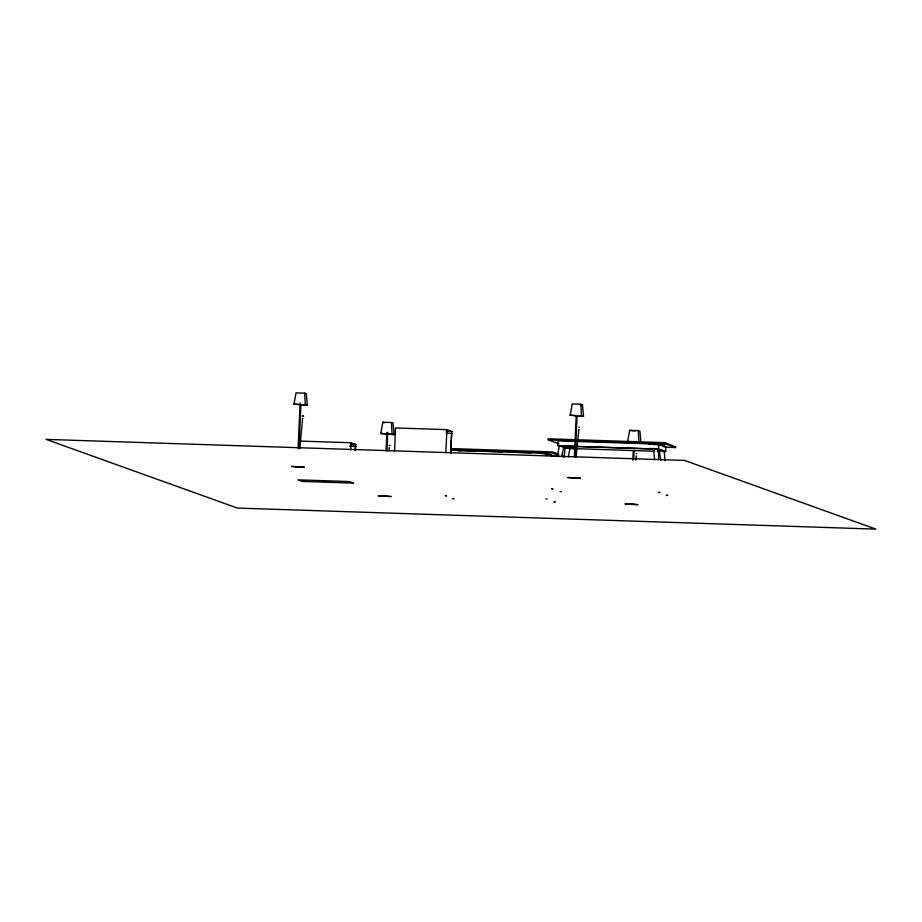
<?xml version="1.0" encoding="UTF-8"?>
<svg xmlns="http://www.w3.org/2000/svg" width="922" height="922" viewBox="0 0 922 922"><rect width="100%" height="100%" fill="white"/><g stroke="black" fill="none" stroke-linecap="round" stroke-linejoin="round"><path stroke-width="1.38" d="M298.117 448.369L300.099 402.995M298.959 448.415L300.883 404.447M299.293 448.242L299.535 442.491M299.754 448.933L302.554 419.153M350.625 449.936L350.936 442.756L299.604 441.062M355.189 450.489L355.927 444.542L350.936 442.756M355.385 450.558L355.443 446.34M386.088 450.789L386.894 432.36M386.929 450.835L387.736 432.395M394.558 450.939L395.561 427.946L446.893 429.64L451.884 431.427L451.803 433.375L446.098 433.179M445.891 452.633L446.893 429.64M450.489 452.621L451.803 433.375M450.777 453.67L451.538 433.294M546.515 455.652L546.619 453.301L450.927 450.143M665.407 447.228L675.48 447.562L675.63 446.928L664.946 442.664L548.348 438.814L548.302 439.921L558.882 443.724M561.648 456.54L562.408 456.563L562.455 455.514L561.694 455.491M565.693 448.288L563.745 447.032L576.469 448.092L576.573 445.891M567.399 445.603L563.261 446.317M564.137 447.17L573.738 448.553L564.114 447.723M574.418 456.609L576.215 415.488M575.27 456.655L577.057 415.522M576.054 457.254L578.762 430.205M632.849 460.32L633.287 450.385M633.76 458.937L634.129 450.432M649.491 448.311L653.733 449.221M653.836 450.639L653.928 448.438M658.631 449.118L658.85 444.162L557.914 440.831L557.695 445.787L658.631 449.118L665.672 451.642L665.891 446.686L658.85 444.162M664.9 443.77L664.946 442.664L664.9 443.77L648.927 443.828L664.9 443.77L675.48 447.562L675.526 446.467M389.015 450.766L389.188 448.484M635.707 460.009L636.318 456.632M564.022 457.45L565.278 447.562M575.086 445.799L574.498 445.741M575.328 445.787L574.394 445.729M294.003 404.124L296.02 392.876L304.709 393.152L306.288 393.729L307.314 405.231L294.003 404.124L307.314 405.231M380.786 433.49L382.814 422.241L391.493 422.518L393.083 423.094L394.109 434.596L380.786 433.49L394.109 434.596M570.188 415.2L572.205 403.951L580.883 404.239L582.474 404.804L583.499 416.306L570.188 415.2L583.499 416.306M629.634 430.344L627.617 441.592L638.877 441.961L638.324 430.632L629.634 430.344L634.947 431.035M557.337 456.54L559.412 445.384M568.298 456.955L570.245 447.228M561.521 456.551L564.368 445.672M561.36 491.726L560.161 491.61M562.443 456.482L562.455 455.514M452.506 498.525L454.027 498.871L453.451 498.479M548.348 438.814L548.302 439.921L664.105 443.736L649.007 443.828M569.934 446.052C569.404 448.034 571.559 445.822 569.761 445.971M570.073 446.963L570.038 445.948L570.222 446.997M555.459 501.833L553.984 502.179L554.687 501.822M658.815 492.221L658.366 492.636L660.025 492.267M667.689 495.206L666.214 495.483L666.986 495.206M547.161 499.033L546.02 498.952M636.261 455.998L636.434 456.033M563.492 445.937L567.249 445.775M457.324 450.604L459.928 450.501M459.387 450.685L462.176 450.57M657.617 450.489L661.397 450.339M658.953 450.616L663.079 450.443L657.559 451.215M579.984 404.723L582.474 404.804M446.179 431.242L451.884 431.427M663.045 446.594L665.891 446.686M558.986 445.879L657.882 449.141L664.589 451.55M573.761 448L576.469 448.092M569.001 448.461L654.758 451.227M657.144 451.365L660.383 451.411M662.837 451.55L665.672 451.642M350.222 444.358L355.927 444.542M450.501 448.553L552.428 451.918L558.686 454.166M349.899 446.225L355.569 446.409M350.141 446.294L355.834 446.478M450.455 449.59L552.382 452.967L558.651 455.214M457.277 450.409L475.118 450.996M486.62 451.377L502.444 451.907M513.946 452.287L531.199 452.852M541.733 453.198L545.709 453.336L550.203 454.949M550.422 455.606L553.304 455.699L546.619 453.301M553.039 456.252L558.778 456.448M353.564 483.116L302.301 481.434L297.91 479.855L349.242 481.549L353.633 483.116M389.119 447.896L389.58 447.942M652.154 444.185L660.071 444.888L658.101 444.185M651.381 448.588L654.205 448.818M541.79 453.405L547.576 454.004M636.722 453.659L636.364 453.612M302.6 418.565L302.889 418.565M578.682 429.629L579.108 429.652M389.614 445.453L389.003 445.43L389.96 445.499M578.924 427.22L579.35 427.209M551.817 488.533L552.97 489.167L551.529 488.833M638.324 430.632L639.903 431.196L640.928 442.71M660.993 445.222L662.849 445.891M663.275 446.041L664.808 446.594M562.385 447.47L564.737 448.311M550.618 455.088L552.082 455.618M382.814 422.241L384.393 422.806M445.891 495.621L446.594 496.036L445.119 495.633M658.181 444.911L657.905 444.473A2.489 0.899 -9 0 0 655.784 444.266L654.493 444.554A2.674 0.968 -9 0 0 653.952 444.773M659.23 450.466L660.763 460.308M653.421 448.392L654.689 459.79M664.186 450.754L665.016 460.758M580.883 404.239L581.436 415.568M391.493 422.518L392.046 433.859M304.709 393.152L305.263 404.493M658.343 449.221L658.746 459.283M541.848 453.67A2.512 0.784 -9.1 0 1 542.378 453.486L543.6 453.232A2.374 0.738 -9.1 0 1 545.57 453.37L545.778 453.728A2.512 0.784 -9.1 0 1 545.351 454.166M552.485 452.345L552.485 452.345M569.808 446.121L570.027 446.813L569.808 446.121M291.617 466.44L304.11 467.131L291.617 466.44M295.755 466.705L299.731 466.924L295.755 466.705M378.412 495.805L390.893 496.509L378.412 495.805M382.538 496.071L386.514 496.29L382.538 496.071M567.802 477.515L580.284 478.218L567.802 477.515M571.928 477.78L575.904 477.999L571.928 477.78M625.231 503.908L637.724 504.611L625.231 503.908M629.369 504.173L633.345 504.392L629.369 504.173M303.557 416.214L302.22 416.053L303.568 416.202M684.62 460.435L46.1 439.379L237.38 508.068L875.9 529.124L684.62 460.435"/></g></svg>
